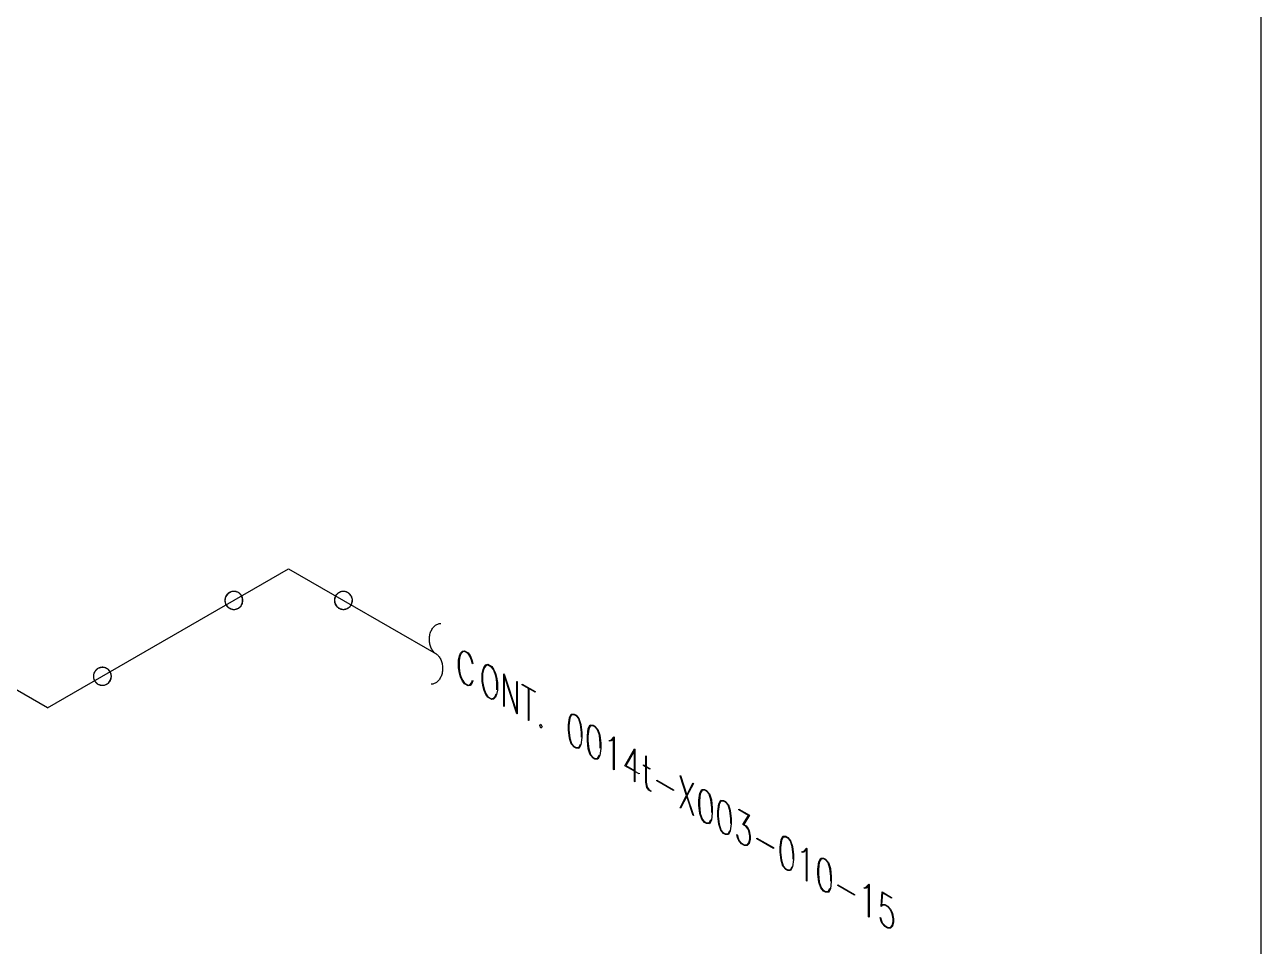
# Model space of a CAD drawing. Extents: x 0 to 17.2, y 0.1 to 11.3.
# Drawn here: x 13.173 to 17.081, y 2.855 to 5.767 of the extents above; entities that cross this region are included whole.
import ezdxf

# ---------------------------------------------------------------- set-up
doc = ezdxf.new("R2010")
doc.units = 0
for name, color, linetype in [('BORDER', 3, 'CONTINUOUS'), ('Continuation', 7, 'CONTINUOUS'), ('PIPE', 7, 'CONTINUOUS'), ('PIPE-ANNO', 150, 'CONTINUOUS'), ('UNAS.PIPE', 251, 'CONTINUOUS')]:
    doc.layers.add(name, color=color, linetype=linetype)

msp = doc.modelspace()

# ---------------------------------------------------------------- linework, layer by layer
at = {"layer": 'BORDER'}
msp.add_lwpolyline([(0.1692, 0.2247), (17.0808, 0.2247), (17.0808, 11.1675), (0.1692, 11.1675), (0.1692, 0.2247)], dxfattribs=at)
at = {"layer": 'Continuation'}
for points in [[(14.5893, 3.6937), (14.5864, 3.6854), (14.5804, 3.6789), (14.5743, 3.6776), (14.5623, 3.6845), (14.5562, 3.6929), (14.5502, 3.7064), (14.5473, 3.7181), (14.5443, 3.7347), (14.5443, 3.7593), (14.5473, 3.7724), (14.5502, 3.7808), (14.5562, 3.7873), (14.5623, 3.7888), (14.5743, 3.7819), (14.5804, 3.7733), (14.5864, 3.7599), (14.5893, 3.7483), (14.5882, 3.7479), (14.5853, 3.7591), (14.5796, 3.7719), (14.574, 3.7798), (14.5627, 3.7864), (14.557, 3.7849), (14.5514, 3.7787), (14.5484, 3.771), (14.5456, 3.7582), (14.5456, 3.7342), (14.5484, 3.7182), (14.5514, 3.7071), (14.557, 3.6943), (14.5627, 3.6864), (14.574, 3.6799), (14.5796, 3.6813), (14.5853, 3.6875), (14.5882, 3.6954), (14.5893, 3.6937)], [(14.6637, 3.6509), (14.6608, 3.6425), (14.6548, 3.636), (14.6487, 3.6346), (14.6367, 3.6416), (14.6306, 3.65), (14.6246, 3.6634), (14.6217, 3.6751), (14.6187, 3.6918), (14.6187, 3.7164), (14.6217, 3.7295), (14.6246, 3.7379), (14.6306, 3.7444), (14.6367, 3.7459), (14.6487, 3.739), (14.6548, 3.7304), (14.6608, 3.717), (14.6637, 3.7052), (14.6667, 3.6886), (14.6667, 3.664), (14.6637, 3.6509)], [(14.6654, 3.665), (14.6654, 3.6891), (14.6625, 3.7051), (14.6597, 3.7162), (14.6539, 3.729), (14.6484, 3.7369), (14.637, 3.7434), (14.6314, 3.742), (14.6257, 3.7358), (14.6228, 3.728), (14.62, 3.7153), (14.62, 3.6913), (14.6228, 3.6753), (14.6257, 3.6642), (14.6314, 3.6514), (14.637, 3.6435), (14.6484, 3.6369), (14.6539, 3.6384), (14.6597, 3.6446), (14.6625, 3.6524)], [(14.7294, 3.589), (14.728, 3.5898), (14.6885, 3.7112), (14.6885, 3.6126), (14.6872, 3.6133), (14.6872, 3.7156), (14.6886, 3.7148), (14.7281, 3.5934), (14.7281, 3.692), (14.7294, 3.6913), (14.7294, 3.589)], [(14.7645, 3.5687), (14.7645, 3.6699), (14.7447, 3.6813), (14.7447, 3.6835), (14.7856, 3.6599), (14.7856, 3.6576), (14.7658, 3.6691), (14.7658, 3.5679), (14.7645, 3.5687)], [(14.8045, 3.5443), (14.8007, 3.5527), (14.8045, 3.5569), (14.8083, 3.5483), (14.8045, 3.5443)], [(14.9306, 3.4919), (14.9244, 3.4803), (14.9154, 3.4807), (14.9093, 3.4841), (14.9002, 3.4943), (14.8942, 3.5129), (14.8912, 3.5392), (14.8912, 3.5542), (14.8942, 3.5771), (14.9002, 3.5887), (14.9093, 3.5885), (14.9154, 3.585), (14.9244, 3.5747), (14.9306, 3.556), (14.9334, 3.5298), (14.9334, 3.5148), (14.9306, 3.4919)], [(14.9321, 3.5159), (14.9321, 3.5302), (14.9292, 3.556), (14.9236, 3.5733), (14.9152, 3.5828), (14.9095, 3.5861), (14.9011, 3.5863), (14.8955, 3.5755), (14.8926, 3.553), (14.8926, 3.5388), (14.8955, 3.513), (14.9011, 3.4957), (14.9095, 3.4861), (14.9152, 3.4829), (14.9236, 3.4827), (14.9292, 3.4935)], [(14.9903, 3.4574), (14.9842, 3.4458), (14.9751, 3.4462), (14.9691, 3.4496), (14.96, 3.4598), (14.9539, 3.4784), (14.951, 3.5047), (14.951, 3.5197), (14.9539, 3.5426), (14.96, 3.5542), (14.9691, 3.554), (14.9751, 3.5505), (14.9842, 3.5402), (14.9903, 3.5215), (14.9932, 3.4953), (14.9932, 3.4803), (14.9903, 3.4574)], [(14.9919, 3.4814), (14.9919, 3.4957), (14.989, 3.5215), (14.9834, 3.5388), (14.9749, 3.5484), (14.9693, 3.5516), (14.9608, 3.5518), (14.9552, 3.541), (14.9523, 3.5185), (14.9523, 3.5043), (14.9552, 3.4785), (14.9608, 3.4612), (14.9693, 3.4516), (14.9749, 3.4484), (14.9834, 3.4482), (14.989, 3.459)], [(15.0354, 3.4123), (15.0341, 3.4131), (15.0341, 3.5127), (15.0264, 3.5042), (15.0205, 3.5028), (15.0198, 3.5051), (15.0256, 3.5066), (15.0345, 3.5162), (15.0354, 3.5157), (15.0354, 3.4123)], [(15.115, 3.4016), (15.115, 3.3994), (15.101, 3.4074), (15.101, 3.3744), (15.0997, 3.3752), (15.0997, 3.4082), (15.0698, 3.4254), (15.1, 3.4784), (15.101, 3.4778), (15.101, 3.4097)], [(15.0997, 3.4104), (15.0997, 3.4739), (15.0725, 3.4262), (15.0997, 3.4104)], [(15.1513, 3.3444), (15.1453, 3.3479), (15.1391, 3.3565), (15.136, 3.3736), (15.136, 3.4213), (15.128, 3.426), (15.128, 3.4281), (15.136, 3.4235), (15.136, 3.4565), (15.1374, 3.4557), (15.1374, 3.4227), (15.1484, 3.4163), (15.1484, 3.4142), (15.1374, 3.4205), (15.1374, 3.373), (15.1402, 3.3575), (15.1457, 3.3498), (15.1513, 3.3465), (15.1513, 3.3444)], [(15.1702, 3.3794), (15.2228, 3.3491), (15.2228, 3.3468), (15.1702, 3.3772), (15.1702, 3.3794)], [(15.2849, 3.2679), (15.265, 3.3289), (15.2451, 3.2908), (15.244, 3.2925), (15.2642, 3.3314), (15.244, 3.3936), (15.2451, 3.394), (15.265, 3.3329), (15.2849, 3.3711), (15.286, 3.3693), (15.2658, 3.3303), (15.286, 3.2682), (15.2849, 3.2679)], [(15.343, 3.2538), (15.3368, 3.2422), (15.3278, 3.2426), (15.3217, 3.246), (15.3126, 3.2562), (15.3066, 3.2748), (15.3036, 3.3011), (15.3036, 3.3161), (15.3066, 3.339), (15.3126, 3.3506), (15.3217, 3.3504), (15.3278, 3.3469), (15.3368, 3.3366), (15.343, 3.3179), (15.3458, 3.2917), (15.3458, 3.2767), (15.343, 3.2538)], [(15.3445, 3.2778), (15.3445, 3.2921), (15.3416, 3.3179), (15.336, 3.3352), (15.3276, 3.3447), (15.3219, 3.348), (15.3135, 3.3482), (15.3079, 3.3374), (15.305, 3.3149), (15.305, 3.3007), (15.3079, 3.2749), (15.3135, 3.2576), (15.3219, 3.248), (15.3276, 3.2448), (15.336, 3.2446), (15.3416, 3.2554)], [(15.4027, 3.2193), (15.3966, 3.2077), (15.3875, 3.2081), (15.3815, 3.2115), (15.3724, 3.2217), (15.3663, 3.2403), (15.3634, 3.2666), (15.3634, 3.2816), (15.3663, 3.3045), (15.3724, 3.3161), (15.3815, 3.3159), (15.3875, 3.3124), (15.3966, 3.3021), (15.4027, 3.2834), (15.4056, 3.2572), (15.4056, 3.2422), (15.4027, 3.2193)], [(15.4043, 3.2433), (15.4043, 3.2576), (15.4014, 3.2834), (15.3958, 3.3007), (15.3873, 3.3102), (15.3817, 3.3135), (15.3732, 3.3137), (15.3676, 3.3029), (15.3647, 3.2804), (15.3647, 3.2662), (15.3676, 3.2404), (15.3732, 3.2231), (15.3817, 3.2135), (15.3873, 3.2103), (15.3958, 3.2101), (15.4014, 3.2209)], [(15.4296, 3.2881), (15.4631, 3.2687), (15.4456, 3.2399), (15.4532, 3.2356), (15.4593, 3.227), (15.4624, 3.2199), (15.4653, 3.2032), (15.4653, 3.1931), (15.4624, 3.1799), (15.4563, 3.1733), (15.4472, 3.1736), (15.4383, 3.1787), (15.4293, 3.1888), (15.4261, 3.1958), (15.4232, 3.2074), (15.4244, 3.2078), (15.4273, 3.1965), (15.43, 3.1903), (15.4385, 3.1807), (15.4471, 3.1758), (15.4556, 3.1755), (15.4612, 3.1817), (15.464, 3.1942), (15.464, 3.2037), (15.4612, 3.2195), (15.4584, 3.2255), (15.4528, 3.2335), (15.4429, 3.2393), (15.4604, 3.2681), (15.4296, 3.2858), (15.4296, 3.2881)], [(15.4865, 3.1969), (15.539, 3.1665), (15.539, 3.1643), (15.4865, 3.1946), (15.4865, 3.1969)], [(15.5995, 3.1057), (15.5934, 3.0941), (15.5843, 3.0945), (15.5782, 3.0979), (15.5691, 3.1081), (15.5631, 3.1267), (15.5601, 3.153), (15.5601, 3.168), (15.5631, 3.1909), (15.5691, 3.2025), (15.5782, 3.2023), (15.5843, 3.1988), (15.5934, 3.1885), (15.5995, 3.1698), (15.6024, 3.1436), (15.6024, 3.1286), (15.5995, 3.1057)], [(15.6011, 3.1297), (15.6011, 3.144), (15.5981, 3.1698), (15.5925, 3.1871), (15.5841, 3.1966), (15.5784, 3.1999), (15.57, 3.2001), (15.5644, 3.1893), (15.5615, 3.1668), (15.5615, 3.1526), (15.5644, 3.1268), (15.57, 3.1095), (15.5784, 3.0999), (15.5841, 3.0967), (15.5925, 3.0965), (15.5981, 3.1073)], [(15.6446, 3.0606), (15.6432, 3.0614), (15.6432, 3.161), (15.6356, 3.1525), (15.6297, 3.151), (15.629, 3.1534), (15.6348, 3.1549), (15.6436, 3.1645), (15.6446, 3.164), (15.6446, 3.0606)], [(15.719, 3.0367), (15.7129, 3.0251), (15.7038, 3.0255), (15.6977, 3.029), (15.6886, 3.0391), (15.6826, 3.0577), (15.6796, 3.084), (15.6796, 3.099), (15.6826, 3.1219), (15.6886, 3.1335), (15.6977, 3.1333), (15.7038, 3.1298), (15.7129, 3.1195), (15.719, 3.1009), (15.7219, 3.0746), (15.7219, 3.0596), (15.719, 3.0367)], [(15.7206, 3.0607), (15.7206, 3.075), (15.7176, 3.1008), (15.712, 3.1181), (15.7036, 3.1277), (15.6979, 3.1309), (15.6895, 3.1311), (15.6839, 3.1203), (15.681, 3.0979), (15.681, 3.0836), (15.6839, 3.0578), (15.6895, 3.0405), (15.6979, 3.0309), (15.7036, 3.0277), (15.712, 3.0275), (15.7176, 3.0383)], [(15.743, 3.0488), (15.7955, 3.0184), (15.7955, 3.0162), (15.743, 3.0465), (15.743, 3.0488)], [(15.8414, 2.947), (15.84, 2.9478), (15.84, 3.0474), (15.8323, 3.0389), (15.8264, 3.0374), (15.8257, 3.0397), (15.8315, 3.0413), (15.8404, 3.0509), (15.8414, 3.0504), (15.8414, 2.947)], [(15.8777, 2.9461), (15.8806, 2.9348), (15.8832, 2.9286), (15.8918, 2.919), (15.9004, 2.9141), (15.9089, 2.9138), (15.9145, 2.92), (15.9173, 2.9325), (15.9173, 2.942), (15.9145, 2.9578), (15.9089, 2.9703), (15.9004, 2.98), (15.8918, 2.985), (15.8832, 2.9852), (15.8792, 2.9805), (15.8823, 3.0267), (15.9121, 3.0095), (15.9121, 3.0073), (15.8835, 3.0238), (15.8808, 2.9857), (15.8826, 2.9875), (15.8916, 2.9873), (15.9005, 2.9821), (15.9095, 2.9719), (15.9156, 2.9582), (15.9186, 2.9415), (15.9186, 2.9314), (15.9156, 2.9181), (15.9095, 2.9116), (15.9005, 2.9119), (15.8916, 2.917), (15.8826, 2.9271), (15.8794, 2.9341), (15.8765, 2.9457), (15.8777, 2.9461)]]:
    msp.add_lwpolyline(points, dxfattribs=at)
at = {"layer": 'PIPE'}
for points in [[(13.2453, 3.6081), (9.529, 5.7536)], [(13.2453, 3.6081), (14.007, 4.0478)], [(14.007, 4.0478), (14.18, 3.9479)]]:
    msp.add_lwpolyline(points, dxfattribs=at)
at = {"layer": 'PIPE-ANNO'}
for points in [[(14.4727, 3.7789), (14.4705, 3.7805), (14.4683, 3.7823), (14.4663, 3.7843), (14.4643, 3.7864), (14.4625, 3.7888), (14.4607, 3.7914), (14.4592, 3.7941), (14.4577, 3.7969), (14.4564, 3.7999), (14.4553, 3.803), (14.4543, 3.8062), (14.4534, 3.8095), (14.4528, 3.8129), (14.4523, 3.8163), (14.4519, 3.8198), (14.4518, 3.8233), (14.4518, 3.8268), (14.452, 3.8303), (14.4524, 3.8338), (14.4529, 3.8372), (14.4536, 3.8406), (14.4545, 3.8439), (14.4555, 3.847), (14.4567, 3.8501), (14.4581, 3.8531), (14.4595, 3.8559), (14.4612, 3.8586), (14.4629, 3.8611), (14.4648, 3.8634), (14.4668, 3.8655), (14.4688, 3.8675), (14.471, 3.8692), (14.4733, 3.8707), (14.4756, 3.872), (14.478, 3.873), (14.4804, 3.8739), (14.4829, 3.8744), (14.4853, 3.8748), (14.4875, 3.8749)], [(14.4727, 3.7789), (14.4749, 3.7774), (14.4771, 3.7756), (14.4791, 3.7736), (14.4811, 3.7714), (14.4829, 3.7691), (14.4847, 3.7665), (14.4862, 3.7638), (14.4877, 3.761), (14.489, 3.758), (14.4902, 3.7549), (14.4911, 3.7516), (14.492, 3.7483), (14.4926, 3.745), (14.4931, 3.7415), (14.4935, 3.738), (14.4936, 3.7345), (14.4936, 3.731), (14.4934, 3.7275), (14.493, 3.7241), (14.4925, 3.7207), (14.4918, 3.7173), (14.4909, 3.714), (14.4899, 3.7108), (14.4887, 3.7077), (14.4874, 3.7048), (14.4859, 3.702), (14.4842, 3.6993), (14.4825, 3.6968), (14.4806, 3.6945), (14.4786, 3.6923), (14.4766, 3.6904), (14.4744, 3.6887), (14.4721, 3.6872), (14.4698, 3.6859), (14.4674, 3.6848), (14.465, 3.684), (14.4625, 3.6834), (14.4601, 3.6831), (14.4579, 3.683)]]:
    msp.add_lwpolyline(points, dxfattribs=at)
at = {"layer": 'UNAS.PIPE'}
msp.add_lwpolyline([(14.18, 3.9479), (14.4727, 3.7789)], dxfattribs=at)
at = {"layer": 'WELD POINTS'}
for points in [[(13.8481, 3.9232), (13.8498, 3.9243), (13.8514, 3.9255), (13.8529, 3.9267), (13.8544, 3.9281), (13.8557, 3.9296), (13.8569, 3.9312), (13.858, 3.9328), (13.859, 3.9345), (13.8599, 3.9363), (13.8607, 3.9382), (13.8613, 3.94), (13.8617, 3.942), (13.8621, 3.9439), (13.8623, 3.9459), (13.8624, 3.9479), (13.8623, 3.9499), (13.8621, 3.9519), (13.8617, 3.9538), (13.8613, 3.9557), (13.8607, 3.9576), (13.8599, 3.9595), (13.859, 3.9613), (13.858, 3.963), (13.8569, 3.9646), (13.8557, 3.9662), (13.8544, 3.9677), (13.8529, 3.9691), (13.8514, 3.9703), (13.8498, 3.9715), (13.8481, 3.9726), (13.8464, 3.9735), (13.8446, 3.9743), (13.8427, 3.975), (13.8408, 3.9755), (13.8388, 3.9759), (13.8369, 3.9762), (13.8349, 3.9764), (13.8329, 3.9764), (13.8309, 3.9762), (13.8289, 3.9759), (13.827, 3.9755), (13.8251, 3.975), (13.8232, 3.9743), (13.8214, 3.9735), (13.8197, 3.9726), (13.818, 3.9715), (13.8164, 3.9703), (13.8148, 3.9691), (13.8134, 3.9677), (13.8121, 3.9662), (13.8109, 3.9646), (13.8097, 3.963), (13.8087, 3.9613), (13.8079, 3.9595), (13.8071, 3.9576), (13.8065, 3.9557), (13.806, 3.9538), (13.8057, 3.9519), (13.8055, 3.9499), (13.8054, 3.9479), (13.8055, 3.9459), (13.8057, 3.9439), (13.806, 3.942), (13.8065, 3.94), (13.8071, 3.9382), (13.8079, 3.9363), (13.8087, 3.9345), (13.8097, 3.9328), (13.8109, 3.9312), (13.8121, 3.9296), (13.8134, 3.9281), (13.8148, 3.9267), (13.8164, 3.9255), (13.818, 3.9243), (13.8197, 3.9232), (13.8214, 3.9223), (13.8232, 3.9215), (13.8251, 3.9208), (13.827, 3.9203), (13.8289, 3.9199), (13.8309, 3.9196), (13.8329, 3.9194), (13.8349, 3.9194), (13.8369, 3.9196), (13.8388, 3.9199), (13.8408, 3.9203), (13.8427, 3.9208), (13.8446, 3.9215), (13.8481, 3.9232)], [(13.8481, 3.9232), (13.8569, 3.9312), (13.8617, 3.942), (13.8617, 3.9538), (13.8569, 3.9646), (13.8481, 3.9726), (13.8369, 3.9762), (13.8251, 3.975), (13.8148, 3.9691), (13.8079, 3.9595), (13.8054, 3.9479), (13.8079, 3.9363), (13.8148, 3.9267), (13.8251, 3.9208), (13.8369, 3.9196), (13.8481, 3.9232)], [(14.1554, 3.9621), (14.1544, 3.9604), (14.1536, 3.9586), (14.153, 3.9567), (14.1524, 3.9548), (14.152, 3.9528), (14.1517, 3.9509), (14.1516, 3.9489), (14.1516, 3.9469), (14.1517, 3.9449), (14.152, 3.943), (14.1524, 3.941), (14.153, 3.9391), (14.1536, 3.9372), (14.1544, 3.9354), (14.1554, 3.9337), (14.1564, 3.932), (14.1576, 3.9304), (14.1589, 3.9288), (14.1603, 3.9274), (14.1617, 3.9261), (14.1633, 3.9249), (14.165, 3.9237), (14.1667, 3.9228), (14.1685, 3.9219), (14.1703, 3.9211), (14.1722, 3.9205), (14.1741, 3.92), (14.1761, 3.9197), (14.1781, 3.9195), (14.18, 3.9194), (14.182, 3.9195), (14.184, 3.9197), (14.186, 3.92), (14.1879, 3.9205), (14.1898, 3.9211), (14.1916, 3.9219), (14.1934, 3.9228), (14.1951, 3.9237), (14.1968, 3.9249), (14.1983, 3.9261), (14.1998, 3.9274), (14.2012, 3.9288), (14.2025, 3.9304), (14.2036, 3.932), (14.2047, 3.9337), (14.2056, 3.9354), (14.2064, 3.9372), (14.2071, 3.9391), (14.2077, 3.941), (14.2081, 3.943), (14.2084, 3.9449), (14.2085, 3.9469), (14.2085, 3.9489), (14.2084, 3.9509), (14.2081, 3.9528), (14.2077, 3.9548), (14.2071, 3.9567), (14.2064, 3.9586), (14.2056, 3.9604), (14.2047, 3.9621), (14.2036, 3.9638), (14.2025, 3.9654), (14.2012, 3.967), (14.1998, 3.9684), (14.1983, 3.9697), (14.1968, 3.9709), (14.1951, 3.972), (14.1934, 3.973), (14.1916, 3.9739), (14.1898, 3.9747), (14.1879, 3.9753), (14.186, 3.9758), (14.184, 3.9761), (14.182, 3.9763), (14.18, 3.9764), (14.1781, 3.9763), (14.1761, 3.9761), (14.1741, 3.9758), (14.1722, 3.9753), (14.1703, 3.9747), (14.1685, 3.9739), (14.1667, 3.973), (14.165, 3.972), (14.1633, 3.9709), (14.1617, 3.9697), (14.1603, 3.9684), (14.1589, 3.967), (14.1576, 3.9654), (14.1554, 3.9621)], [(14.1554, 3.9621), (14.1517, 3.9509), (14.153, 3.9391), (14.1589, 3.9288), (14.1685, 3.9219), (14.18, 3.9194), (14.1916, 3.9219), (14.2012, 3.9288), (14.2071, 3.9391), (14.2084, 3.9509), (14.2047, 3.9621), (14.1968, 3.9709), (14.186, 3.9758), (14.1741, 3.9758), (14.1633, 3.9709), (14.1554, 3.9621)], [(13.4041, 3.7326), (13.4024, 3.7316), (13.4008, 3.7304), (13.3993, 3.7291), (13.3979, 3.7278), (13.3965, 3.7263), (13.3953, 3.7247), (13.3942, 3.7231), (13.3932, 3.7213), (13.3923, 3.7196), (13.3916, 3.7177), (13.391, 3.7158), (13.3905, 3.7139), (13.3901, 3.7119), (13.3899, 3.71), (13.3899, 3.708), (13.3899, 3.706), (13.3901, 3.704), (13.3905, 3.7021), (13.391, 3.7001), (13.3916, 3.6982), (13.3923, 3.6964), (13.3932, 3.6946), (13.3942, 3.6929), (13.3953, 3.6912), (13.3965, 3.6897), (13.3979, 3.6882), (13.3993, 3.6868), (13.4008, 3.6855), (13.4024, 3.6844), (13.4041, 3.6833), (13.4059, 3.6824), (13.4077, 3.6816), (13.4095, 3.6809), (13.4114, 3.6803), (13.4134, 3.6799), (13.4154, 3.6797), (13.4173, 3.6795), (13.4193, 3.6795), (13.4213, 3.6797), (13.4233, 3.6799), (13.4252, 3.6803), (13.4271, 3.6809), (13.429, 3.6816), (13.4308, 3.6824), (13.4326, 3.6833), (13.4343, 3.6844), (13.4359, 3.6855), (13.4374, 3.6868), (13.4388, 3.6882), (13.4402, 3.6897), (13.4414, 3.6912), (13.4425, 3.6929), (13.4435, 3.6946), (13.4444, 3.6964), (13.4451, 3.6982), (13.4457, 3.7001), (13.4462, 3.7021), (13.4465, 3.704), (13.4467, 3.706), (13.4468, 3.708), (13.4467, 3.71), (13.4465, 3.7119), (13.4462, 3.7139), (13.4457, 3.7158), (13.4451, 3.7177), (13.4444, 3.7196), (13.4435, 3.7213), (13.4425, 3.7231), (13.4414, 3.7247), (13.4402, 3.7263), (13.4388, 3.7278), (13.4374, 3.7291), (13.4359, 3.7304), (13.4343, 3.7316), (13.4326, 3.7326), (13.4308, 3.7336), (13.429, 3.7344), (13.4271, 3.7351), (13.4252, 3.7356), (13.4233, 3.736), (13.4213, 3.7363), (13.4193, 3.7364), (13.4173, 3.7364), (13.4154, 3.7363), (13.4134, 3.736), (13.4114, 3.7356), (13.4095, 3.7351), (13.4077, 3.7344), (13.4041, 3.7326)], [(13.4041, 3.7326), (13.3953, 3.7247), (13.3905, 3.7139), (13.3905, 3.7021), (13.3953, 3.6912), (13.4041, 3.6833), (13.4154, 3.6797), (13.4271, 3.6809), (13.4374, 3.6868), (13.4444, 3.6964), (13.4468, 3.708), (13.4444, 3.7196), (13.4374, 3.7291), (13.4271, 3.7351), (13.4154, 3.7363), (13.4041, 3.7326)]]:
    msp.add_lwpolyline(points, dxfattribs=at)

doc.saveas('drawing.dxf')
